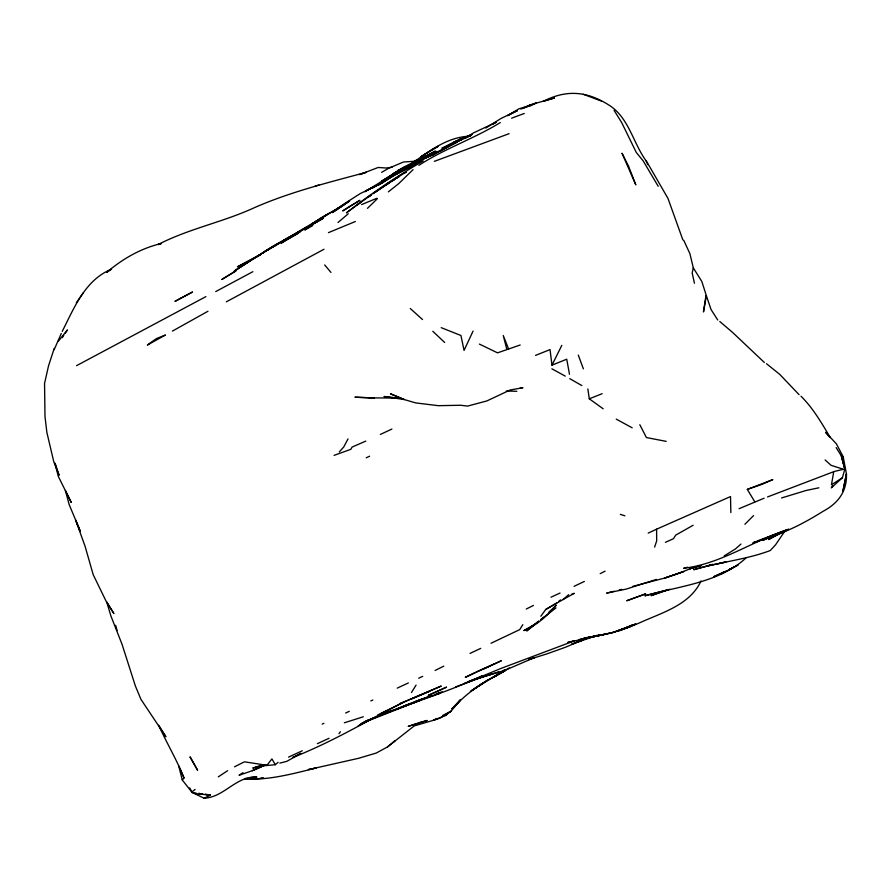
<?xml version="1.0" encoding="UTF-8"?>
<svg xmlns="http://www.w3.org/2000/svg" width="891" height="891" viewBox="0 0 891 891"><rect width="100%" height="100%" fill="white"/><g stroke="black" fill="none" stroke-linecap="round" stroke-linejoin="round"><path stroke-width="1.34" d="M705.973 295.567L703.478 311.95L706.351 295.678L701.874 281.589L693.298 267.835L689.879 253.601L683.753 240.347M844.846 468.967L833.753 471.595L831.459 484.793L842.396 477.754L844.846 468.967L841.304 455.847L836.159 447.605M693.298 267.835L692.173 272.991L694.445 283.238M54.228 348.37L48.515 365.911L44.55 383.453L44.984 416.387L46.844 432.28L53.75 461.672L59.084 475.259L55.131 463.387M654.618 547.085L656.678 540.915L656.6 529.187L730.52 496.565L730.854 512.581M54.139 349.729L61.29 333.501M473.065 331.096L464.055 350.408L460.948 335.506L441.234 327.665M392.085 167.263L386.026 168.009L378.174 167.475L359.652 174.591L366.335 172.286C328.712 182.455 290.756 191.788 254.926 207.436C223.441 222.082 188.981 228.575 158.153 244.546L161.282 243.521C140.923 248.288 122.468 258.891 106.697 272.434L111.542 269.16C85.124 279.885 74.176 307.84 62.236 331.385M569.494 374.309L566.732 359.207L551.975 365.165L561.809 345.374M348.013 438.918L343.726 447.015L339.315 451.86M411.486 692.496L416.075 685.101M522.828 624.691L519.698 629.625L491.019 643.257M701.017 580.943C690.681 603.463 665.666 611.538 644.605 620.615C631.441 626.54 617.886 631.886 603.664 634.592L579.005 639.693L596.146 635.706L571.755 644.104L583.694 639.526L565.417 647.267L546.718 653.949L528.953 659.463M62.27 337.622L63.751 335.417M65.232 333.223L67.449 329.915L58.305 341.286M785.049 530.836L775.549 544.813L770.269 550.527C745.555 559.86 718.948 562.098 693.766 569.717L713.034 564.404L706.14 566.186L725.931 562.121M83.275 292.827L76.303 302.84M338.97 733.694L340.373 731.745M540.815 616.249L545.671 609.511L556.786 602.929M746.435 557.532C719.761 582.681 678.875 586.133 644.884 595.801L668.595 589.564M832.907 485.64L831.281 487.845L842.396 477.754M182.265 780.004L184.014 777.977L178.668 765.837L182.265 780.004L192.166 792.511L204.15 798.236C224.432 797.222 235.636 776.094 256.909 776.997L250.026 777.665M753.552 515.599L744.887 524.276M451.815 708.802L460.291 700.07L451.046 711.196L445.233 715.596L433.349 720.329L414.192 725.92L387.54 746.892L376.247 753.051L358.405 758.341L308.609 769.579M452.127 708.846L460.291 700.07L456.069 704.848C465.625 694.947 476.685 686.504 488.569 679.577L471.651 690.581M367.482 208.338L377.35 198.726M413.056 169.658L398.767 183.579L388.353 191.866M740.944 544.067L735.353 549.001L724.238 555.884M545.671 609.511L563.034 599.565L568.647 594.687M260.127 765.748L252.788 768.064L259.649 766.182L275.33 764.701L278.103 762.306M548.845 612.184L556.274 605.201C547.408 615.848 536.772 625.282 523.819 630.594L534.979 624.101L529.209 628.634L533.386 625.359M338.023 222.483L348.258 213.773M393.254 742.214L394.847 740.867L387.54 746.892M533.932 625.07L526.704 630.951L538.576 621.317M536.794 622.753L538.71 621.216L535.48 623.722M558.646 601.436L560.506 599.933M191.91 791.976L195.073 789.437M541.26 619.234L555.973 607.94M540.748 619.613L544.011 617.107M410.94 164.412L416.297 160.369L408.691 165.392M410.361 164.501C427.825 152.238 445.778 137.682 467.909 136.312M360.866 202.279L346.443 212.838C370.823 193.804 396.551 176.44 423.258 160.881M357.046 205.008L370.678 195.296M372.895 193.715L389.334 182.711M370.934 195.107L367.727 197.401L371.079 195.096M373.073 193.592L378.419 189.783M332.131 212.659L349.651 201.032L332.655 211.88L343.369 204.34L360.376 193.525L383.375 182.209L400.271 171.139L411.575 165.002L457.395 141.959L431.834 155.502M375.534 192.022L395.326 178.723L391.539 181.263M505.197 669.575L471.395 690.759M364.931 191.788L398.689 170.794L416.854 162.786L405.26 168.21L411.575 165.002L378.341 185.027L383.375 182.209L365.577 191.097L376.982 185.239L372.973 187.845M333.691 211.724L337.678 209.029M242.942 772.664L239.055 775.281L252.42 770.659L264.705 765.169M251.295 259.816L234.433 270.975L268.358 249.135L279.64 242.953L262.366 253.111L273.259 245.994L322.564 218.685M218.284 776.863L227.639 770.693M470.448 691.416L482.488 683.33M504.985 669.642L493.781 677.182L509.329 667.949M485.74 128.059L501.121 118.403L517.27 110.64M234.433 270.975L261.241 253.902L237.485 266.832L254.013 258.345M393.744 179.804L391.561 181.229L393.911 179.949M278.426 243.521L345.173 204.017M394.234 179.57L399.257 176.329M465.659 137.905L473.277 132.993L496.454 122.112L493.001 124.161M332.655 211.88L338.691 208.015L327.454 214.297L304.822 229.978L312.696 225.59M386.226 184.66L390.225 182.109M418.893 165.314C444.665 148.563 474.112 138.695 500.274 122.579M391.338 181.396L393.566 179.96M396.918 177.821L399.146 176.396L397.007 177.743M386.36 184.593L390.859 181.719M262.255 253.256L267.3 250.059L256.33 256.998M440.321 151.013L455.824 141.658L446.714 147.327M397.186 177.654L400.616 175.494M404.057 173.344L406.352 171.907L401.284 175.048M306.883 226.927L295.879 233.776L313.153 223.619M442.159 150.167L444.442 148.752M394.123 174.959L400.271 171.139M440.577 150.935L450.846 144.598L470.938 135.499M302.027 230.168L322.776 218.239M414.515 162.641L435.365 151.08L411.564 163.922M411.174 164.434L418.937 159.79L430.553 154.421L411.252 164.401L424.005 157.061L417.734 160.369M526.147 107.065L529.477 105.093L554.358 97.954M300.813 230.724L267.044 250.382L277.402 244.123M283.405 240.559L289.553 236.95M388.097 183.19L392.185 180.773M381.626 172.353L388.832 168.187L403.534 161.995L413.814 161.327L418.202 159.623M314.49 223.374L323.422 218.206M341.286 206.757L334.114 210.877L337.255 209.218M358.048 726.031L369.286 719.761L359.173 725.397M76.581 365.655L205.921 296.614M431.979 155.524L450.846 144.598M779.803 533.141L768.61 539.523L785.127 530.891M693.153 525.256L675.746 535.112L673.473 538.699L665.41 542.329M172.42 331.096L207.959 311.26M563.034 599.565L574.283 593.328L572 593.941M255.194 257.733L260.673 254.715M412.733 163.287L429.106 154.399M414.861 162.619L436.935 151.392L415.184 162.351M298.207 232.996L300.479 231.794M226.347 301.815L324.001 249.257M727.479 570.563L720.429 574.283L738.06 564.994L729.829 569.327M415.707 162.362L432.258 155.079L403.512 167.463L381.548 181.274L398.689 170.794L392.408 174.068L410.239 165.269L421.031 161.238M444.709 148.24L462.362 139.007M600.178 573.681L605.089 571.142M436.891 718.502L433.349 720.329L440.065 718.101L451.046 711.196L442.782 715.451M410.15 167.04L395.493 174.58L415.919 164.278M632.087 624.992L619.635 630.628L631.541 625.972L612.774 632.51L593.016 636.631L604.889 634.325M234.522 766.806L243.599 762.228M215.722 291.58L252.866 271.688M526.247 609.043L533.453 605.446M435.098 670.466L443.796 666.145M204.15 798.236L210.488 795.084L205.253 794.349M475.649 672.226L465.314 677.338L501.377 660.699L483.379 669.108M322.163 724.138L323.89 723.292M781.173 532.963L787.521 529.833L762.752 540.336L787.521 529.833M729.673 569.349L731.789 568.302L729.395 569.427M529.087 106.452L536.237 102.955L520.79 109.092M377.795 714.95L404.748 701.663L441.245 686.059L399.469 703.868L404.748 701.663L381.905 713.323L386.961 710.572C356.244 727.479 325.527 744.609 292.794 757.484L300.98 753.341L286.757 761.371L279.841 763.108M415.106 162.452L420.418 159.901L408.557 164.679L397.286 170.86L415.284 162.474M757.706 540.781L788.713 529.232C753.04 540.603 721.376 563.825 683.664 568.28L687.384 567.233M345.686 713.023L349.272 711.308M366.234 457.807L369.62 456.192M574.071 586.334L584.396 581.422M370.823 700.939L372.839 699.992M288.561 757.127L302.283 750.768M470.047 653.415L480.739 648.37M724.595 571.666L713.791 576.7L719.616 574.06M380.368 434.429L391.917 429.061M648.18 533.108L656.6 529.187M397.197 688.13L408.379 682.94M317.396 743.673L329.057 738.283M550.994 597.193L560.06 593.027M418.703 678.196L422.724 676.347M635.706 624.112L612.774 632.51L567.756 642.456L574.673 640.707L500.352 668.673L476.73 678.463L481.908 676.013C442.927 694.445 400.894 705.382 361.746 723.615M458.731 140.644L441.858 148.296L460.87 138.862L470.504 135.644L465.291 136.913M265.685 764.656L252.42 770.659L264.081 765.402M721.955 573.013L725.452 571.432M577.245 642.4L586.579 638.201M739.062 508.694L764.099 498.225M476.796 671.658L494.962 663.65M364.486 721.665L367.994 720.117M365.789 441.101L352.068 447.082L350.865 449.309L334.058 455.379M362.793 722.657L373.351 718.09L368.451 720.084M328.456 232.64L355.353 221.514M411.319 699.079L429.618 691.383M517.471 110.651L507.614 115.652L518.673 108.936L530.902 105.049L523.574 108.112M482.799 676.826L455.78 686.838M665.488 590.499L651.02 595.645L669.832 589.218M466.349 137.125L454.533 142.003L461.961 139.208M360.966 723.603L419.951 700.426M397.263 709.002L409.08 704.124L403.79 706.296M413.379 703.01L431.723 695.448L401.318 707.287L406.708 705.349M361.579 204.574L376.915 198.27M468.822 681.715L477.13 678.374M535.536 355.398L550.037 349.584L551.975 365.165M483.98 676.358L487.533 674.921M587.848 388.955L589.296 398.823L602.16 393.688M775.816 534.979C792.467 529.198 807.959 520.778 822.861 511.445C837.807 503.482 847.107 491.81 846.45 473.945L843.298 457.395M439.497 692.697L435.944 694.122L442.17 691.75M467.452 682.283L470.738 680.991M373.318 718.035L377.004 716.576M384.4 713.669L388.086 712.21M747.326 489.393L772.831 479.592L762.128 484.325L747.326 489.393L754.733 501.756M767.53 496.944L833.698 471.695M626.195 628.032L631.541 625.972M389.322 711.731L420.931 699.312L433.193 695.515L414.404 701.997L426.477 697.742M459.945 140.099L453.341 142.605L460.814 139.909M470.905 680.59L474.613 679.187M434.34 161.349L509.129 133.661M758.308 541.104L752.951 543.12L764.935 538.643M511.601 118.202L524.264 113.469M385.87 712.655L392.073 710.361M464.612 683.185L470.626 680.991M520.177 344.995L497.534 352.847L479.403 344.093M481.43 676.859L472.987 679.878L504.429 670.533L534.411 657.647L528.808 659.485M676.926 573.938L695.425 566.754L689.857 568.681M498.76 671.814L468.889 681.47M467.352 136.089L472.375 134.363M675.712 574.35L664.786 578.047L632.788 586.356M753.341 542.597L756.982 541.383L753.619 542.485M469.345 681.426L474.391 679.766L468.744 681.515M427.713 697.252L439.931 693.332M344.327 722.801L363.305 716.787M554.28 98.021L543.232 101.396C566.52 89.245 587.28 91.216 609.199 105.249C628.578 117.467 633.033 142.46 645.73 160.335L647.913 164.735M656.333 579.417L626.406 589.051L606.615 593.116L614.144 591.268M578.17 641.164L595.99 635.773M689.99 568.725L701.15 565.618L690.503 568.369M599.142 634.86L584.808 638.736L596.012 635.728M315.236 186.019L318.867 185.027M619.167 590.031L621.662 589.352M718.892 563.569L725.129 561.92M781.574 497.958L806.143 490.473L818.874 487.8M484.57 676.035L492.077 674.119M463.654 137.57L468.265 136.412M308.386 769.501L316.093 768.009C294.631 773.321 272.323 779.436 250.148 779.168M583.828 638.012L597.683 635.851M369.353 398.065L374.031 397.965L355.164 397.208L374.031 397.965M244.992 778.511L247.642 778.456M251.63 778.378L255.606 778.3M260.918 778.188L263.569 778.133L250.248 779.358L245.326 778.968M398.433 398.032L372.75 397.898M520.299 387.73L522.961 387.73L510.075 390.013L486.909 400.917L467.575 406.096L460.747 405.26L438.316 405.672L415.707 402.921L403.679 399.38L390.492 393.811L404.38 399.547L383.976 396.517L393.176 397.475M506.311 391.004L516.802 391.305M196.12 793.781L210.488 795.084L205.32 794.36M244.958 778.667L247.553 778.923M198.849 793.458L202.725 793.992L198.715 793.435M196.098 793.068L192.166 792.511L189.705 787.878M244.446 761.816L266.921 765.313L271.922 758.92L275.33 764.701M666.201 441.368L646.42 437.548L639.816 424.706M842.686 469.034L831.069 465.325L825.099 459.945M620.325 514.363L624.869 515.822M583.204 94.257L601.458 101.095M616.26 419.126L632.187 427.825M551.885 368.807L565.239 376.125M569.783 378.675L581.845 385.58M589.296 398.823L603.162 408.791M842.129 458.676L841.984 455.914L843.231 456.86L836.415 443.852L825.589 432.313L829.499 436.891M422.512 319.546L410.283 308.509M766.483 363.684L779.725 374.354L799.071 394.657M719.805 321.506L732.525 332.365L764.344 362.47M444.665 342.467L432.803 331.285M800.987 396.205C813.149 408.245 821.625 423.047 830.312 437.581M324.692 264.95L330.951 272.423M717.745 320.003L711.096 309.623L706.351 295.678M159.433 726.41L165.882 736.746L140.956 699.368L135.354 685.925L122.056 644.338L110.929 616.037L106.764 602.071L113.892 613.565L105.984 600.968L93.187 574.662L85.091 546.306L75.579 519.965L80.413 531.481L69.186 504.607L65.388 490.518L71.269 502.468L58.238 476.251L55.019 463.353M614.088 110.384L621.706 122.624L636.285 152.45L643.146 160.848L658.226 186.319M646.376 161.004L667.994 198.459L682.862 239.879M158.709 725.263C166.65 743.083 176.83 759.778 184.014 777.977M508.65 349.049L503.259 335.506L506.834 349.484M578.304 355.119L583.371 368.852M115.641 625.315L117.077 630.55M841.304 455.847L844.323 467.396L841.984 455.914M846.45 473.945L842.908 491.086L846.45 473.945M447.115 713.658L445.233 715.596L447.193 713.669M150.501 342.734L147.371 345.084L165.436 335.016L156.426 338.58L150.501 342.734M322.742 216.814L311.861 223.975L328.979 213.428L322.742 216.814M348.771 206.957L342.768 210.911L359.864 200.319L348.771 206.957M235.848 270.909L221.904 279.44L235.848 270.909M287.236 239.378L281.166 243.176L298.463 233.074L287.236 239.378M431.968 149.799L420.964 156.66L438.16 146.324L431.968 149.799M504.985 670.834L487.455 680.356L504.985 670.834M181.196 298.028L174.948 301.381L192.534 291.981L181.196 298.028M460.87 138.862L447.75 145.612L460.87 138.862M446.469 687.184L428.371 695.348L446.469 687.184M635.595 624.123L618.243 630.739L635.539 624.101M683.597 571.61L664.786 578.047L683.597 571.61M645.541 593.896L626.885 600.701L645.541 593.896M420.352 722.356L408.189 726.388L427.212 720.463L420.352 722.356M603.664 634.592L585.966 638.045L603.664 634.592M190.418 757.406L189.995 756.882L197.613 770.269L190.418 757.406M628.523 166.149L621.996 153.185L635.818 184.849L628.523 166.149"/></g></svg>
